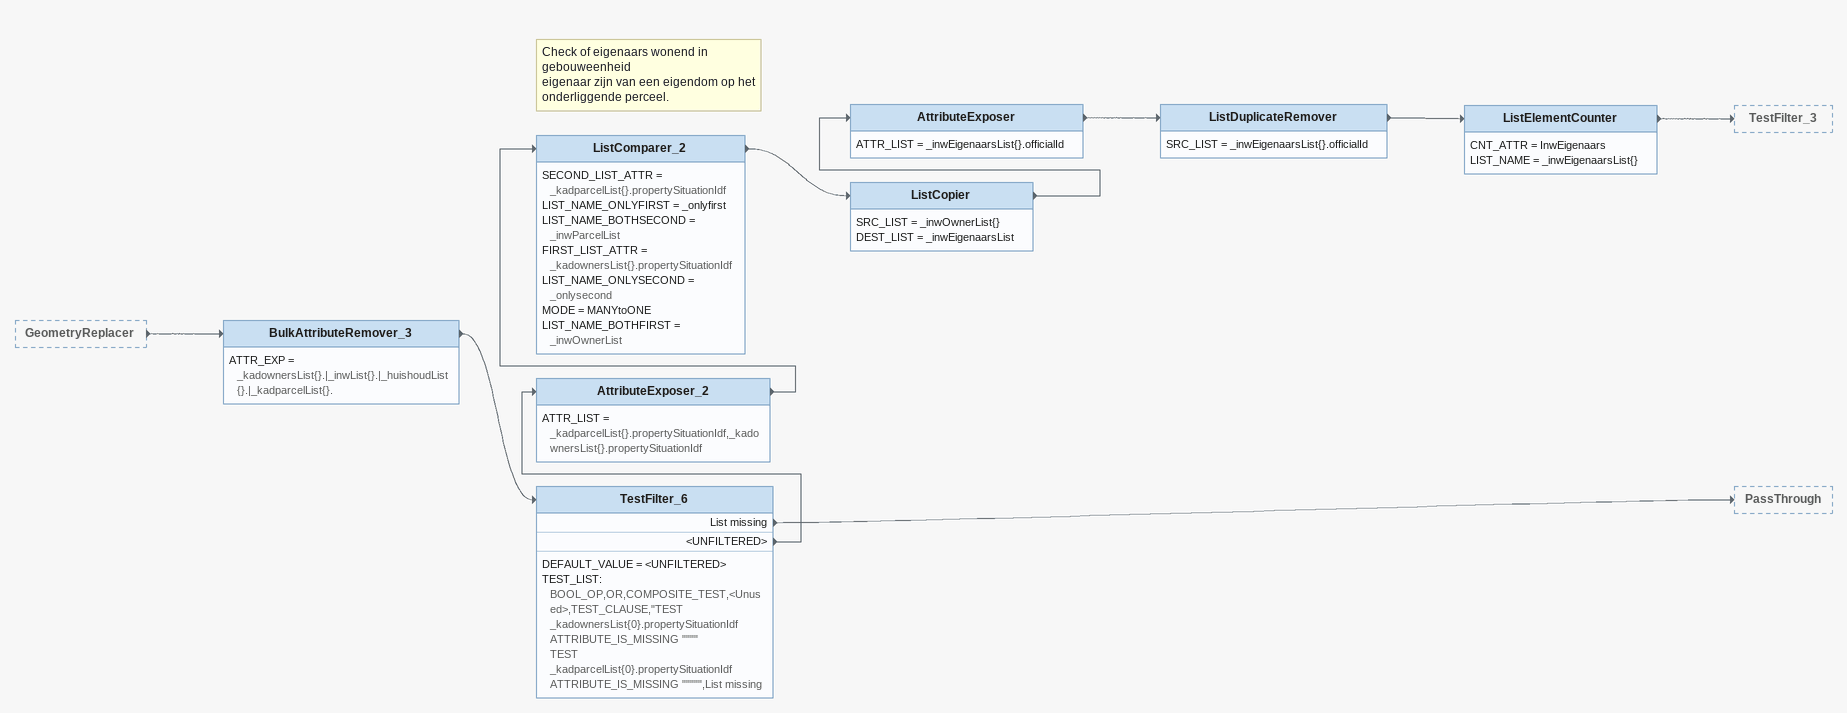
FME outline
GeometryReplacer [outside]
    -> BulkAttributeRemover_3
BulkAttributeRemover_3
    ATTR_EXP = _kadownersList{}.|_inwList{}.|_huishoudList{}.|_kadparcelList{}.
    -> TestFilter_6
TestFilter_6
    DEFAULT_VALUE = <UNFILTERED>
    TEST_LIST:
      BOOL_OP,OR,COMPOSITE_TEST,<Unused>,TEST_CLAUSE,"TEST _kadownersList{0}.propertySituationIdf ATTRIBUTE_IS_MISSING """"
      TEST _kadparcelList{0}.propertySituationIdf ATTRIBUTE_IS_MISSING """"",List missing
    List missing -> PassThrough
    <UNFILTERED> -> AttributeExposer_2
AttributeExposer_2
    ATTR_LIST = _kadparcelList{}.propertySituationIdf,_kadownersList{}.propertySituationIdf
    -> ListComparer_2
Note: Check of eigenaars wonend in gebouweenheid / eigenaar zijn van een eigendom op het onderliggende perceel.
ListComparer_2
    SECOND_LIST_ATTR = _kadparcelList{}.propertySituationIdf
    LIST_NAME_ONLYFIRST = _onlyfirst
    LIST_NAME_BOTHSECOND = _inwParcelList
    FIRST_LIST_ATTR = _kadownersList{}.propertySituationIdf
    LIST_NAME_ONLYSECOND = _onlysecond
    MODE = MANYtoONE
    LIST_NAME_BOTHFIRST = _inwOwnerList
    -> ListCopier
ListCopier
    SRC_LIST = _inwOwnerList{}
    DEST_LIST = _inwEigenaarsList
    -> AttributeExposer
AttributeExposer
    ATTR_LIST = _inwEigenaarsList{}.officialId
    -> ListDuplicateRemover
ListDuplicateRemover
    SRC_LIST = _inwEigenaarsList{}.officialId
    -> ListElementCounter
ListElementCounter
    CNT_ATTR = InwEigenaars
    LIST_NAME = _inwEigenaarsList{}
    -> TestFilter_3
